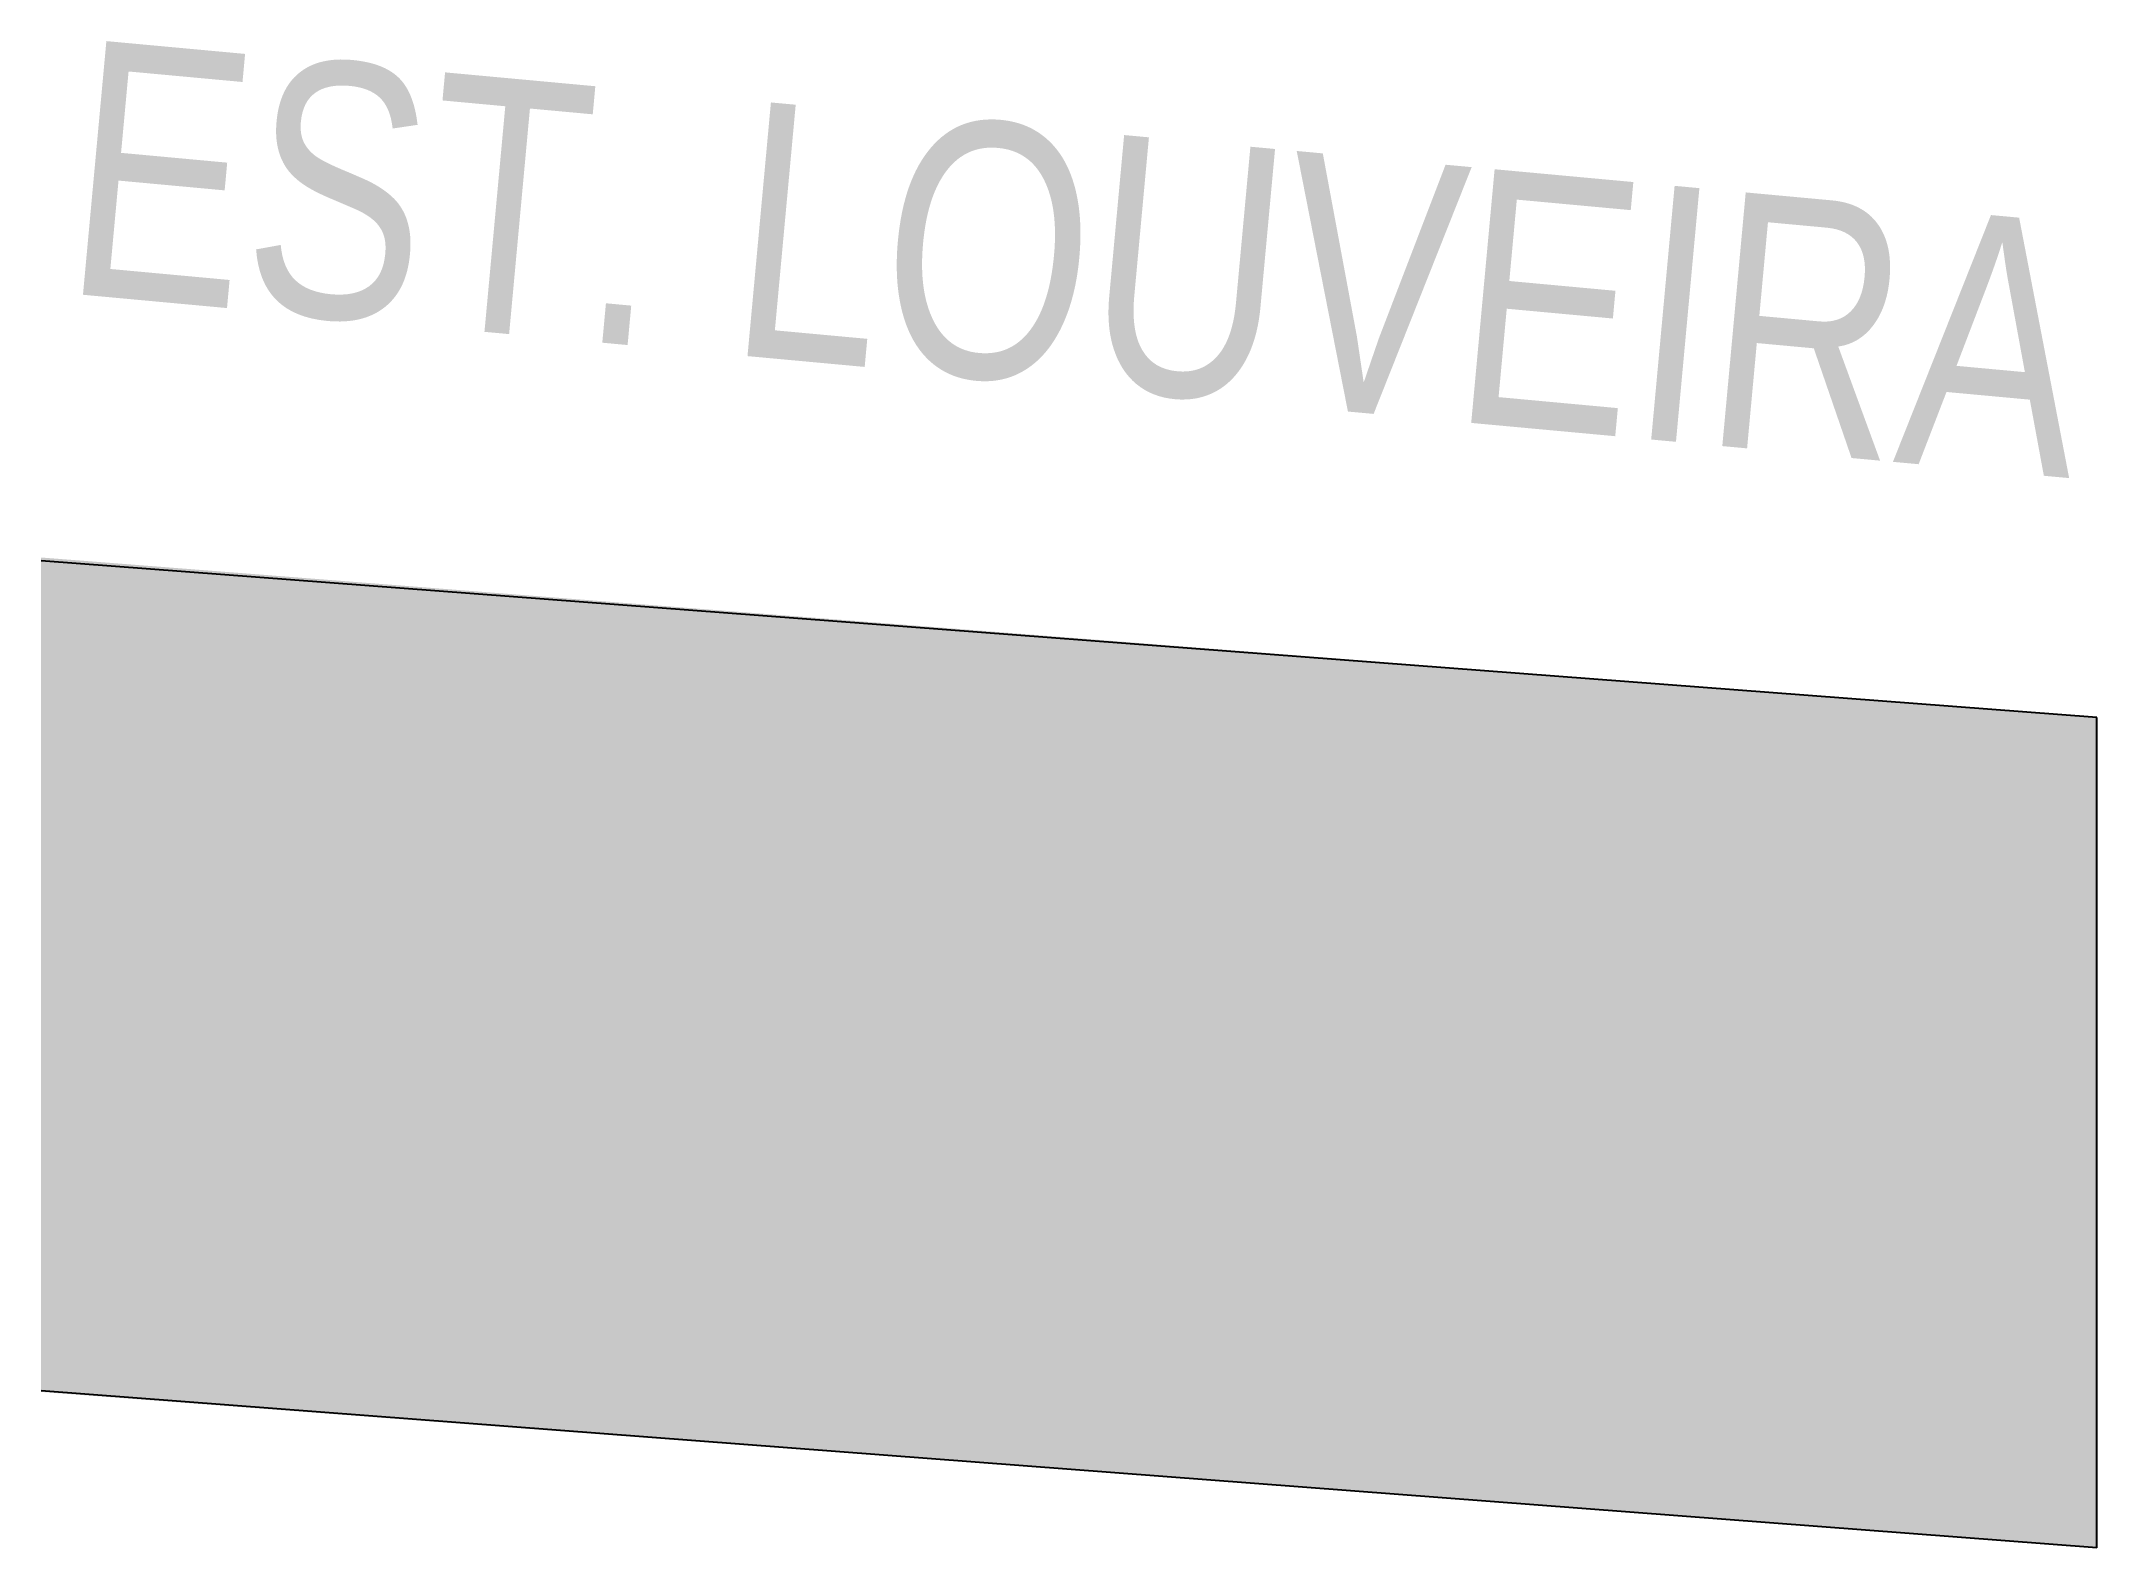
# Model space of a CAD drawing. Extents: x 296299 to 341239, y 7366855 to 7451724.
# Drawn here: x 339140 to 339172.28, y 7366902.5 to 7366926.16 of the extents above.
import ezdxf

# ---------------------------------------------------------------- set-up
doc = ezdxf.new("R2010")
doc.units = 0
doc.header["$LTSCALE"] = 10
doc.layers.add('U-VT-PLATAFORMA', color=3, linetype='Continuous')
doc.styles.add('DIM', font='arial.ttf', dxfattribs={"width": 0.8})

msp = doc.modelspace()

# ---------------------------------------------------------------- hatches: boundary and pattern name
at = {"layer": 'U-VT-PLATAFORMA'}
h = msp.add_hatch(color=252, dxfattribs=at)
h.dxf.hatch_style = 1
h.paths.add_polyline_path([(339172.277, 7366902.5), (339172.277, 7366915.537), (339140, 7366918.051), (339140, 7366904.949)])

# ---------------------------------------------------------------- linework, layer by layer
at = {"layer": 'U-VT-PLATAFORMA', "color": 2, "linetype": 'Continuous'}
for p, q in [((339172.277, 7366915.537), (339140, 7366918)), ((339172.277, 7366902.5), (339172.277, 7366915.537)), ((339172.277, 7366902.501), (339139.999, 7366904.965))]:
    msp.add_line(p, q, dxfattribs=at)

# ---------------------------------------------------------------- texts
at = {"layer": 'U-VT-PLATAFORMA', "style": 'DIM', "width": 0.75}
msp.add_text('EST. LOUVEIRA', height=4, rotation=354.7261, dxfattribs=at).set_placement((339140.314, 7366922.208))

doc.saveas('drawing.dxf')
